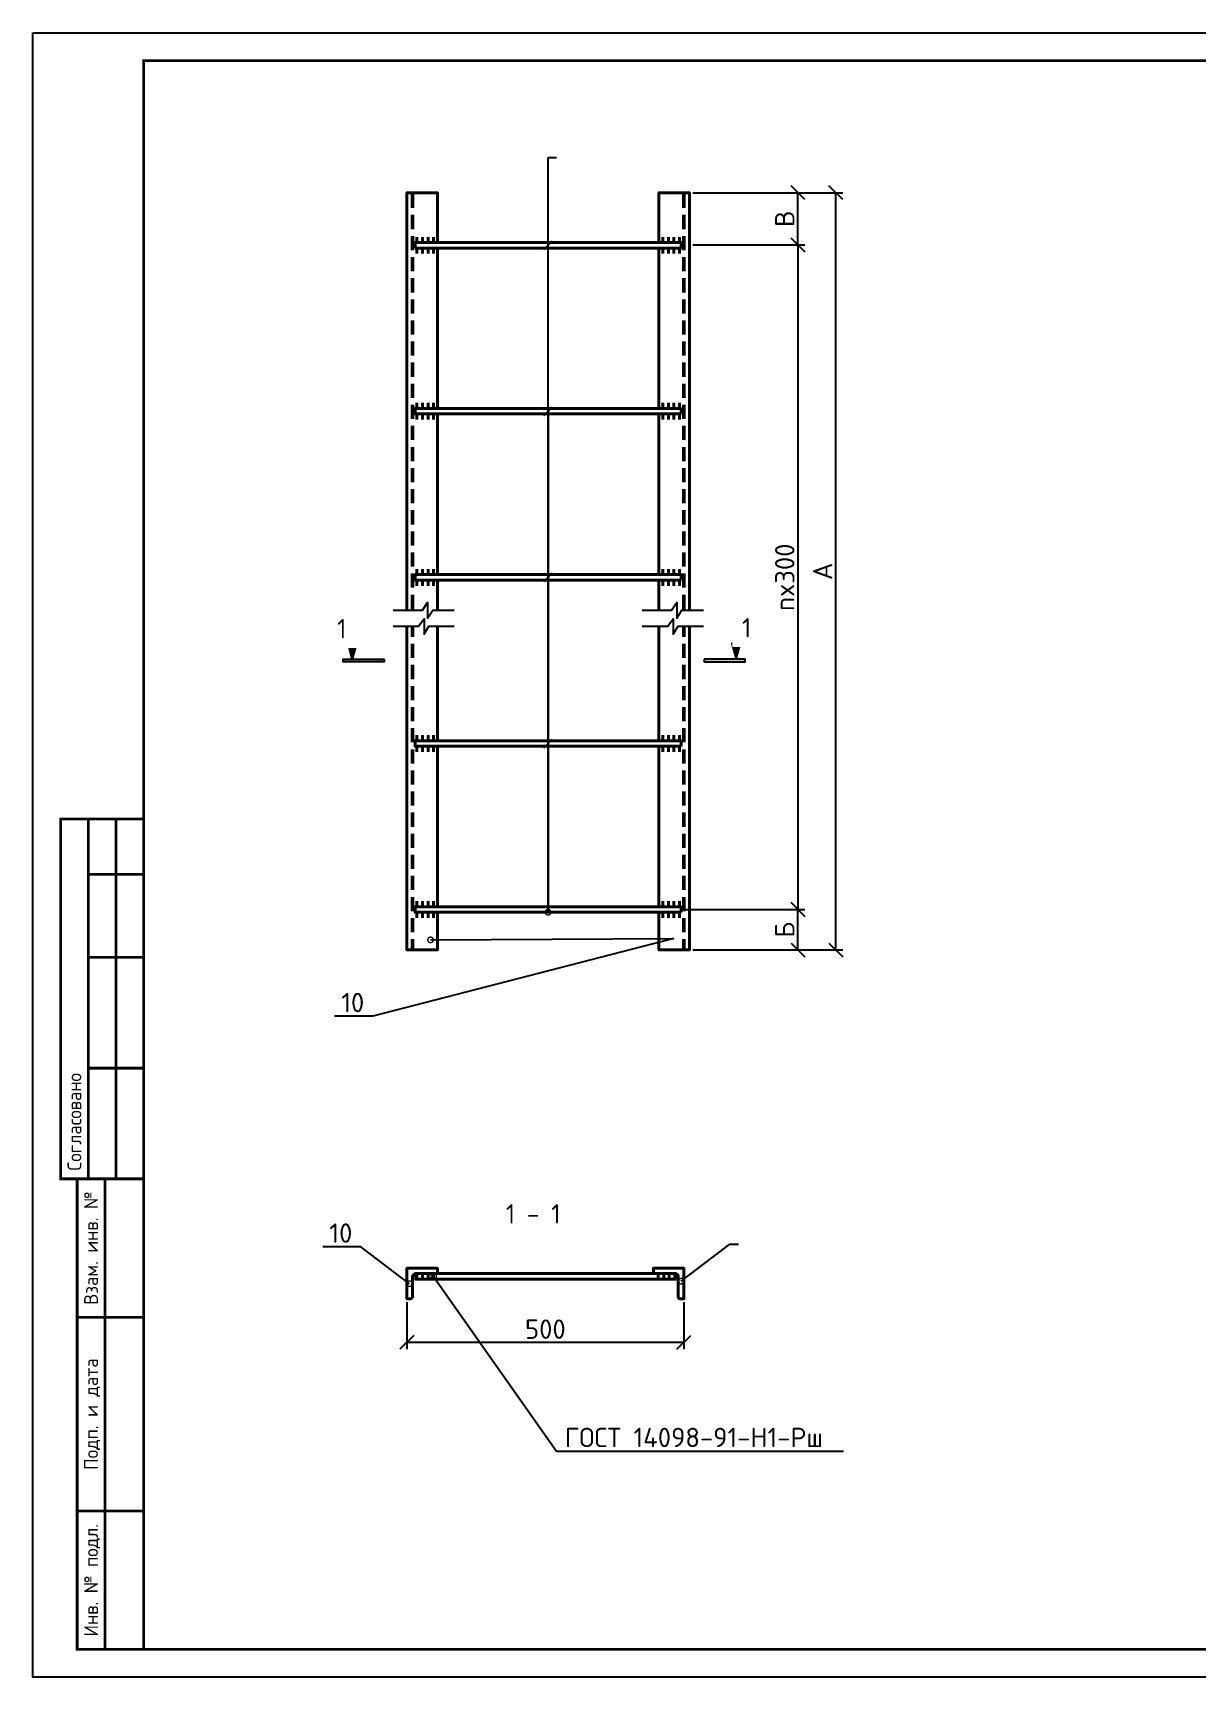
# Model space of a CAD drawing. Header units: millimetres. Extents: x 1601 to 14530, y 1157 to 12625.
# Drawn here: x 7853.9 to 8063.9, y 3162.4 to 3459.4 of the extents above; entities that cross this region are included whole.
import ezdxf
from ezdxf import colors
from ezdxf.entities.mleader import LeaderData, LeaderLine
from ezdxf.enums import TextEntityAlignment as Align
from ezdxf.math import Vec2, Vec3

# ---------------------------------------------------------------- set-up
doc = ezdxf.new("R2010")
doc.units = ezdxf.units.MM
doc.layers.add('PDF3_Geometry', color=7, linetype='Continuous')
doc.layers.add('Штриховка', color=7, linetype='Continuous')
doc.layers.add('Размер 3.5', color=250, linetype='Continuous', lineweight=35)
doc.layers.add('Размеры на чертеже', color=250, linetype='Continuous', lineweight=25)
doc.styles.add('-ISOCPEUR-', font='isocpeur.TTF')
doc.styles.add('GOST', font='GOST Common.ttf')
doc.dimstyles.new('1 к 10', dxfattribs={"dimtxt": 3.5, "dimasz": 2.5, "dimexe": 1.25, "dimexo": 0.625, "dimtad": 1, "dimdec": 1, "dimlfac": 10, "dimrnd": 0.1, "dimtxsty": 'GOST', "dimblk": 'OBLIQUE', "dimcen": 2.5, "dimclrd": 256, "dimclre": 256, "dimclrt": 256, "dimadec": 0, "dimazin": 0, "dimtfac": 1, "dimtdec": 1, "dimtmove": 0, "dimatfit": 3, "dimfxl": 1, "dimlwe": -1, "dimarcsym": 0})

# ---------------------------------------------------------------- blocks, each defined once
blk = doc.blocks.new('*U372')
blk.add_lwpolyline([(0, 0), (420, 0), (420, -297), (0, -297)], close=True)
at = {"const_width": 0.5}
blk.add_lwpolyline([(20, -5), (415, -5), (415, -292), (20, -292)], close=True, dxfattribs=at)
for points in [[(20, -207), (5, -207), (5, -142), (20, -142)], [(10, -142), (10, -207)], [(15, -142), (15, -207)], [(10, -152), (20, -152)], [(10, -167), (20, -167)], [(10, -187), (20, -187)], [(20, -292), (8, -292), (8, -207), (20, -207)], [(13, -207), (13, -292)], [(8, -232), (20, -232)], [(8, -267), (20, -267)]]:
    blk.add_lwpolyline(points, dxfattribs=at)
at = {"style": 'GOST'}
blk.add_text('Согласовано', height=2.5, rotation=90, dxfattribs=at).set_placement((7.5, -205.5), align=Align.MIDDLE_LEFT)
for s, p in [('Взам. инв. №', (10.5, -219.5)), ('Подп. и дата', (10.5, -249.5)), ('Инв. № подл.', (10.5, -279.5))]:
    blk.add_text(s, height=2.5, rotation=90, dxfattribs=at).set_placement(p, align=Align.MIDDLE_CENTER)
blk.add_attdef('РАЗРАБОТАЛ', text='', height=2.5, dxfattribs=at).set_placement((250.5, -264.22), align=Align.MIDDLE_LEFT)
blk.add_attdef('ПРОВЕРИЛ', (250.75, -270.73), '', height=2.5, dxfattribs=at)
at = {"style": 'GOST', "flags": 8}
for tag, p in [('ЛИСТ', (387.6, -271.87)), ('ЛИСТОВ', (405.3, -271.86)), ('ФОРМАТ', (380.97, -294.75))]:
    blk.add_attdef(tag, text='', height=3, dxfattribs=at).set_placement(p, align=Align.MIDDLE_CENTER)
blk.add_attdef('ИМЯ_ЧЕРТЕЖА_001', (321.53, -284.99), '', height=3, dxfattribs=at)
blk = doc.blocks.new('_DotSmall')
at = {"color": 0, "linetype": 'ByBlock', "const_width": 0.5}
blk.add_lwpolyline([(-0.0625, 0, 1), (0.0625, 0, 1)], format="xyb", close=True, dxfattribs=at)
blk = doc.blocks.new('_Oblique')
at = {"color": 0, "linetype": 'ByBlock', "lineweight": -2}
blk.add_line((-0.5, -0.5), (0.5, 0.5), dxfattribs=at)
blk = doc.blocks.new('*D357')
at = {"layer": 'Defpoints', "color": 0, "transparency": 16777216}
for p in [(7921.45, 3230.74), (7971.45, 3230.74), (7971.45, 3222.87)]:
    blk.add_point(p, dxfattribs=at)
at = {"layer": 'Размеры на чертеже', "transparency": 16777216}
for p, q in [((7921.45, 3230.11), (7921.45, 3221.62)), ((7971.45, 3230.11), (7971.45, 3221.62))]:
    blk.add_line(p, q, dxfattribs=at)
at = {"layer": 'Размеры на чертеже', "lineweight": -2, "transparency": 16777216}
blk.add_line((7921.45, 3222.87), (7971.45, 3222.87), dxfattribs=at)
at = {"layer": 'Размеры на чертеже', "lineweight": -2, "transparency": 16777216, "xscale": 2.5, "yscale": 2.5, "zscale": 2.5, "rotation": 180}
blk.add_blockref('_Oblique', (7921.45, 3222.87), dxfattribs=at)
at = {"layer": 'Размеры на чертеже', "lineweight": -2, "transparency": 16777216, "xscale": 2.5, "yscale": 2.5, "zscale": 2.5}
blk.add_blockref('_Oblique', (7971.45, 3222.87), dxfattribs=at)
at = {"layer": 'Размеры на чертеже', "transparency": 16777216, "insert": (7946.45, 3225.24), "char_height": 3.5, "attachment_point": 5, "style": '-ISOCPEUR-'}
blk.add_mtext('500', dxfattribs=at)
blk = doc.blocks.new('направление')
at = {"layer": 'Размеры на чертеже'}
h = blk.add_hatch(color=256, dxfattribs=at)
h.dxf.hatch_style = 1
h.paths.add_polyline_path([(0, 0), (-3.75, 1.04), (-3.75, -1.03)])
blk.add_line((-10.5, 0), (-2.5, 0), dxfattribs=at)
blk.add_lwpolyline([(0, 0), (-3.75, 1.04), (-3.75, -1.03)], close=True, dxfattribs=at)
blk = doc.blocks.new('*U351')
at = {"layer": 'Штриховка', "true_color": 0x000000}
h = blk.add_hatch(color=18, dxfattribs=at)
h.dxf.hatch_style = 1
h.paths.add_polyline_path([(-1.591, 0.023), (-1.591, 0.002), (-1.26, 0.002), (-1.26, 0.023)])
h = blk.add_hatch(color=18, dxfattribs=at)
h.dxf.hatch_style = 1
h.paths.add_polyline_path([(1.321, 0.023), (1.321, 0.001), (1.653, 0.001), (1.653, 0.023)])
at = {"layer": 'Штриховка', "color": 18, "true_color": 0x000000}
for points in [[(-1.26, 0.002), (-1.26, 0.023), (-1.591, 0.023), (-1.591, 0.002)], [(1.321, 0.001), (1.321, 0.023), (1.653, 0.023), (1.653, 0.001)]]:
    blk.add_lwpolyline(points, close=True, dxfattribs=at)
at = {"layer": 'Размеры на чертеже', "yscale": 0.03333333333333333, "zscale": 0.03333333333333333}
for p, xscale, rotation in [((-1.517, 0), 0.03333333333333333, 89.99999999993935), ((1.579, 0), -0.03333333333333333, 270.0000000000607)]:
    blk.add_blockref('направление', p, dxfattribs=dict(at, xscale=xscale, rotation=rotation))
blk = doc.blocks.new('*D358')
at = {"layer": 'Defpoints', "color": 0, "transparency": 16777216}
for p in [(7970.94, 3301.03), (7992.05, 3301.03), (7972.47, 3293.73)]:
    blk.add_point(p, dxfattribs=at)
at = {"layer": 'Размеры на чертеже', "transparency": 16777216}
for p, q in [((7971.57, 3301.03), (7993.3, 3301.03)), ((7973.09, 3293.73), (7993.3, 3293.73))]:
    blk.add_line(p, q, dxfattribs=at)
at = {"layer": 'Размеры на чертеже', "lineweight": -2, "transparency": 16777216}
blk.add_line((7992.05, 3293.73), (7992.05, 3301.03), dxfattribs=at)
at = {"layer": 'Размеры на чертеже', "lineweight": -2, "transparency": 16777216, "xscale": 2.5, "yscale": 2.5, "zscale": 2.5}
for p, rotation in [((7992.05, 3301.03), 90), ((7992.05, 3293.73), 270)]:
    blk.add_blockref('_Oblique', p, dxfattribs=dict(at, rotation=rotation))
at = {"layer": 'Размеры на чертеже', "transparency": 16777216, "insert": (7989.67, 3297.38), "char_height": 3.5, "attachment_point": 5, "rotation": 90, "style": '-ISOCPEUR-'}
blk.add_mtext('Б', dxfattribs=at)
blk = doc.blocks.new('*D354')
at = {"layer": 'Defpoints', "color": 0, "transparency": 16777216}
for p in [(7972.47, 3430.52), (7992.05, 3430.52), (7972.47, 3421.08)]:
    blk.add_point(p, dxfattribs=at)
at = {"layer": 'Размеры на чертеже', "transparency": 16777216}
for p, q in [((7973.09, 3430.52), (7993.3, 3430.52)), ((7973.09, 3421.08), (7993.3, 3421.08))]:
    blk.add_line(p, q, dxfattribs=at)
at = {"layer": 'Размеры на чертеже', "lineweight": -2, "transparency": 16777216}
blk.add_line((7992.05, 3421.08), (7992.05, 3430.52), dxfattribs=at)
at = {"layer": 'Размеры на чертеже', "lineweight": -2, "transparency": 16777216, "xscale": 2.5, "yscale": 2.5, "zscale": 2.5}
for p, rotation in [((7992.05, 3430.52), 90), ((7992.05, 3421.08), 270)]:
    blk.add_blockref('_Oblique', p, dxfattribs=dict(at, rotation=rotation))
at = {"layer": 'Размеры на чертеже', "transparency": 16777216, "insert": (7989.67, 3425.8), "char_height": 3.5, "width": 2.7259, "attachment_point": 5, "rotation": 90, "style": '-ISOCPEUR-'}
blk.add_mtext('В', dxfattribs=at)
blk = doc.blocks.new('*D355')
at = {"layer": 'Defpoints', "color": 0, "transparency": 16777216}
for p in [(7973.59, 3421.08), (7973.59, 3301.03), (7992.05, 3301.03)]:
    blk.add_point(p, dxfattribs=at)
at = {"layer": 'Размеры на чертеже', "transparency": 16777216}
for p, q in [((7974.21, 3421.08), (7993.3, 3421.08)), ((7974.21, 3301.03), (7993.3, 3301.03))]:
    blk.add_line(p, q, dxfattribs=at)
at = {"layer": 'Размеры на чертеже', "lineweight": -2, "transparency": 16777216}
blk.add_line((7992.05, 3421.08), (7992.05, 3301.03), dxfattribs=at)
at = {"layer": 'Размеры на чертеже', "lineweight": -2, "transparency": 16777216, "xscale": 2.5, "yscale": 2.5, "zscale": 2.5}
for p, rotation in [((7992.05, 3421.08), 90), ((7992.05, 3301.03), 270)]:
    blk.add_blockref('_Oblique', p, dxfattribs=dict(at, rotation=rotation))
at = {"layer": 'Размеры на чертеже', "transparency": 16777216, "insert": (7989.67, 3361.06), "char_height": 3.5, "attachment_point": 5, "rotation": 90, "style": '-ISOCPEUR-'}
blk.add_mtext('nx300', dxfattribs=at)
blk = doc.blocks.new('*D356')
at = {"layer": 'Defpoints', "color": 0, "transparency": 16777216}
for p in [(7977.44, 3430.52), (7998.9, 3430.52), (7977.44, 3293.73)]:
    blk.add_point(p, dxfattribs=at)
at = {"layer": 'Размеры на чертеже', "transparency": 16777216}
for p, q in [((7978.07, 3430.52), (8000.15, 3430.52)), ((7978.07, 3293.73), (8000.15, 3293.73))]:
    blk.add_line(p, q, dxfattribs=at)
at = {"layer": 'Размеры на чертеже', "lineweight": -2, "transparency": 16777216}
blk.add_line((7998.9, 3293.73), (7998.9, 3430.52), dxfattribs=at)
at = {"layer": 'Размеры на чертеже', "lineweight": -2, "transparency": 16777216, "xscale": 2.5, "yscale": 2.5, "zscale": 2.5}
for p, rotation in [((7998.9, 3430.52), 90), ((7998.9, 3293.73), 270)]:
    blk.add_blockref('_Oblique', p, dxfattribs=dict(at, rotation=rotation))
at = {"layer": 'Размеры на чертеже', "transparency": 16777216, "insert": (7996.52, 3362.12), "char_height": 3.5, "attachment_point": 5, "rotation": 90, "style": '-ISOCPEUR-'}
blk.add_mtext('A', dxfattribs=at)

msp = doc.modelspace()

# ---------------------------------------------------------------- linework, layer by layer
at = {"layer": 'PDF3_Geometry', "lineweight": 40}
for points in [[(7926.9558, 3421.541), (7926.9558, 3430.5159), (7921.4523, 3430.5159), (7921.4523, 3355.1177)], [(7966.9622, 3421.541), (7966.9622, 3430.5159), (7972.4658, 3430.5159), (7972.4658, 3355.1177)], [(7923.2727, 3422.5147), (7923.2727, 3421.541)], [(7924.2464, 3422.5147), (7924.2464, 3421.541)], [(7925.2625, 3422.5147), (7925.2625, 3421.541)], [(7926.2785, 3422.5147), (7926.2785, 3421.541)], [(7967.6396, 3422.5147), (7967.6396, 3421.541)], [(7968.6556, 3422.5147), (7968.6556, 3421.541)], [(7969.6293, 3422.5147), (7969.6293, 3421.541)], [(7970.6454, 3422.5147), (7970.6454, 3421.541)], [(7923.2727, 3420.5249), (7923.2727, 3419.5512)], [(7924.2464, 3420.5249), (7924.2464, 3419.5512)], [(7925.2625, 3420.5249), (7925.2625, 3419.5512)], [(7926.2785, 3420.5249), (7926.2785, 3419.5512)], [(7926.9558, 3420.5249), (7926.9558, 3391.5256)], [(7966.9622, 3420.5249), (7966.9622, 3391.5256)], [(7967.6396, 3420.5249), (7967.6396, 3419.5512)], [(7968.6556, 3420.5249), (7968.6556, 3419.5512)], [(7969.6293, 3420.5249), (7969.6293, 3419.5512)], [(7970.6454, 3420.5249), (7970.6454, 3419.5512)], [(7923.2727, 3392.5416), (7923.2727, 3391.5256)], [(7924.2464, 3392.5416), (7924.2464, 3391.5256)], [(7925.2625, 3392.5416), (7925.2625, 3391.5256)], [(7926.2785, 3392.5416), (7926.2785, 3391.5256)], [(7967.6396, 3392.5416), (7967.6396, 3391.5256)], [(7968.6556, 3392.5416), (7968.6556, 3391.5256)], [(7969.6293, 3392.5416), (7969.6293, 3391.5256)], [(7970.6454, 3392.5416), (7970.6454, 3391.5256)], [(7923.2727, 3390.5519), (7923.2727, 3389.5358)], [(7924.2464, 3390.5519), (7924.2464, 3389.5358)], [(7925.2625, 3390.5519), (7925.2625, 3389.5358)], [(7926.2785, 3390.5519), (7926.2785, 3389.5358)], [(7926.9558, 3390.5519), (7926.9558, 3361.5525)], [(7966.9622, 3390.5519), (7966.9622, 3361.5525)], [(7967.6396, 3390.5519), (7967.6396, 3389.5358)], [(7968.6556, 3390.5519), (7968.6556, 3389.5358)], [(7969.6293, 3390.5519), (7969.6293, 3389.5358)], [(7970.6454, 3390.5519), (7970.6454, 3389.5358)], [(7923.2727, 3362.5262), (7923.2727, 3361.5525)], [(7924.2464, 3362.5262), (7924.2464, 3361.5525)], [(7925.2625, 3362.5262), (7925.2625, 3361.5525)], [(7926.2785, 3362.5262), (7926.2785, 3361.5525)], [(7967.6396, 3362.5262), (7967.6396, 3361.5525)], [(7968.6556, 3362.5262), (7968.6556, 3361.5525)], [(7969.6293, 3362.5262), (7969.6293, 3361.5525)], [(7970.6454, 3362.5262), (7970.6454, 3361.5525)], [(7923.2727, 3360.5365), (7923.2727, 3359.5205)], [(7924.2464, 3360.5365), (7924.2464, 3359.5205)], [(7925.2625, 3360.5365), (7925.2625, 3359.5205)], [(7926.2785, 3360.5365), (7926.2785, 3359.5205)], [(7926.9558, 3360.5365), (7926.9558, 3355.1177)], [(7966.9622, 3360.5365), (7966.9622, 3355.1177)], [(7967.6396, 3360.5365), (7967.6396, 3359.5205)], [(7968.6556, 3360.5365), (7968.6556, 3359.5205)], [(7969.6293, 3360.5365), (7969.6293, 3359.5205)], [(7970.6454, 3360.5365), (7970.6454, 3359.5205)], [(7921.4523, 3352.1966), (7921.4523, 3293.7322), (7926.9558, 3293.7322), (7926.9558, 3300.5481)], [(7926.9558, 3331.5372), (7926.9558, 3352.1966)], [(7972.4658, 3352.1966), (7972.4658, 3293.7322), (7966.9622, 3293.7322), (7966.9622, 3300.5481)], [(7966.9622, 3331.5372), (7966.9622, 3352.1966)], [(7923.2727, 3332.5532), (7923.2727, 3331.5372)], [(7924.2464, 3332.5532), (7924.2464, 3331.5372)], [(7925.2625, 3332.5532), (7925.2625, 3331.5372)], [(7926.2785, 3332.5532), (7926.2785, 3331.5372)], [(7967.6396, 3332.5532), (7967.6396, 3331.5372)], [(7968.6556, 3332.5532), (7968.6556, 3331.5372)], [(7969.6293, 3332.5532), (7969.6293, 3331.5372)], [(7970.6454, 3332.5532), (7970.6454, 3331.5372)], [(7923.2727, 3330.5211), (7923.2727, 3329.5474)], [(7924.2464, 3330.5211), (7924.2464, 3329.5474)], [(7925.2625, 3330.5211), (7925.2625, 3329.5474)], [(7926.2785, 3330.5211), (7926.2785, 3329.5474)], [(7926.9558, 3301.5218), (7926.9558, 3330.5211)], [(7966.9622, 3301.5218), (7966.9622, 3330.5211)], [(7967.6396, 3330.5211), (7967.6396, 3329.5474)], [(7968.6556, 3330.5211), (7968.6556, 3329.5474)], [(7969.6293, 3330.5211), (7969.6293, 3329.5474)], [(7970.6454, 3330.5211), (7970.6454, 3329.5474)], [(7923.2727, 3302.5378), (7923.2727, 3301.5218)], [(7923.2727, 3300.5481), (7923.2727, 3299.5321)], [(7924.2464, 3302.5378), (7924.2464, 3301.5218)], [(7924.2464, 3300.5481), (7924.2464, 3299.5321)], [(7925.2625, 3302.5378), (7925.2625, 3301.5218)], [(7925.2625, 3300.5481), (7925.2625, 3299.5321)], [(7926.2785, 3302.5378), (7926.2785, 3301.5218)], [(7926.2785, 3300.5481), (7926.2785, 3299.5321)], [(7967.6396, 3302.5378), (7967.6396, 3301.5218)], [(7967.6396, 3300.5481), (7967.6396, 3299.5321)], [(7968.6556, 3302.5378), (7968.6556, 3301.5218)], [(7968.6556, 3300.5481), (7968.6556, 3299.5321)], [(7969.6293, 3302.5378), (7969.6293, 3301.5218)], [(7969.6293, 3300.5481), (7969.6293, 3299.5321)], [(7970.6454, 3302.5378), (7970.6454, 3301.5218)], [(7970.6454, 3300.5481), (7970.6454, 3299.5321)], [(7923.061, 3235.2678), (7926.6595, 3235.2678)], [(7923.2727, 3235.2678), (7923.2727, 3234.2518)], [(7924.2464, 3235.2678), (7924.2464, 3234.2518)], [(7925.2625, 3235.2678), (7925.2625, 3234.2518)], [(7926.2785, 3235.2678), (7926.2785, 3234.2518)], [(7965.9488, 3235.5642), (7965.9488, 3236.2415), (7971.4523, 3236.2415), (7971.4523, 3230.738), (7970.7326, 3230.738)], [(7969.8436, 3234.2518), (7969.8436, 3235.2678), (7966.2451, 3235.2678)], [(7966.8378, 3235.2678), (7966.8378, 3234.2518)], [(7967.8115, 3235.2678), (7967.8115, 3234.2518)], [(7968.8276, 3235.2678), (7968.8276, 3234.2518)], [(7970.0553, 3235.2678), (7970.0553, 3234.2518)]]:
    msp.add_lwpolyline(points, dxfattribs=at)
at = {"layer": 'PDF3_Geometry', "lineweight": 50}
for points in [[(7922.4684, 3430.5159), (7922.4684, 3427.7642)], [(7971.4497, 3430.5159), (7971.4497, 3427.7642)], [(7922.4684, 3426.4941), (7922.4684, 3423.954)], [(7971.4497, 3426.4941), (7971.4497, 3423.954)], [(7922.4684, 3422.684), (7922.4684, 3420.1439)], [(7971.4497, 3422.684), (7971.4497, 3420.1439)], [(7922.4684, 3418.8739), (7922.4684, 3416.3338)], [(7971.4497, 3418.8739), (7971.4497, 3416.3338)], [(7922.4684, 3415.0637), (7922.4684, 3412.5236)], [(7971.4497, 3415.0637), (7971.4497, 3412.5236)], [(7922.4684, 3411.2536), (7922.4684, 3408.7135)], [(7971.4497, 3411.2536), (7971.4497, 3408.7135)], [(7922.4684, 3407.4435), (7922.4684, 3404.9034)], [(7971.4497, 3407.4435), (7971.4497, 3404.9034)], [(7922.4684, 3403.6333), (7922.4684, 3401.0932)], [(7971.4497, 3403.6333), (7971.4497, 3401.0932)], [(7922.4684, 3399.8232), (7922.4684, 3397.2831)], [(7971.4497, 3399.8232), (7971.4497, 3397.2831)], [(7922.4684, 3396.0131), (7922.4684, 3393.473)], [(7971.4497, 3396.0131), (7971.4497, 3393.473)], [(7922.4684, 3392.2029), (7922.4684, 3389.6629)], [(7971.4497, 3392.2029), (7971.4497, 3389.6629)], [(7922.4684, 3388.3928), (7922.4684, 3385.8527)], [(7971.4497, 3388.3928), (7971.4497, 3385.8527)], [(7922.4684, 3384.5827), (7922.4684, 3382.0426)], [(7971.4497, 3384.5827), (7971.4497, 3382.0426)], [(7922.4684, 3380.7725), (7922.4684, 3378.2325)], [(7971.4497, 3380.7725), (7971.4497, 3378.2325)], [(7922.4684, 3376.9624), (7922.4684, 3374.4223)], [(7971.4497, 3376.9624), (7971.4497, 3374.4223)], [(7922.4684, 3373.1523), (7922.4684, 3370.6122)], [(7971.4497, 3373.1523), (7971.4497, 3370.6122)], [(7922.4684, 3369.3421), (7922.4684, 3366.8021)], [(7971.4497, 3369.3421), (7971.4497, 3366.8021)], [(7922.4684, 3365.532), (7922.4684, 3362.9919)], [(7971.4497, 3365.532), (7971.4497, 3362.9919)], [(7922.4684, 3361.7219), (7922.4684, 3359.1818)], [(7971.4497, 3361.7219), (7971.4497, 3359.1818)], [(7922.4684, 3357.9118), (7922.4684, 3355.1177)], [(7971.4497, 3357.9118), (7971.4497, 3355.1177)], [(7922.4684, 3352.1966), (7922.4684, 3350.2915)], [(7971.4497, 3352.1966), (7971.4497, 3350.2915)], [(7922.4684, 3349.0214), (7922.4684, 3346.4814)], [(7971.4497, 3349.0214), (7971.4497, 3346.4814)], [(7922.4684, 3345.2113), (7922.4684, 3342.6712)], [(7971.4497, 3345.2113), (7971.4497, 3342.6712)], [(7922.4684, 3341.4012), (7922.4684, 3338.8611)], [(7971.4497, 3341.4012), (7971.4497, 3338.8611)], [(7922.4684, 3337.591), (7922.4684, 3335.051)], [(7971.4497, 3337.591), (7971.4497, 3335.051)], [(7922.4684, 3333.7809), (7922.4684, 3331.2408)], [(7971.4497, 3333.7809), (7971.4497, 3331.2408)], [(7922.4684, 3329.9708), (7922.4684, 3327.4307)], [(7971.4497, 3329.9708), (7971.4497, 3327.4307)], [(7922.4684, 3326.1607), (7922.4684, 3323.6206)], [(7971.4497, 3326.1607), (7971.4497, 3323.6206)], [(7922.4684, 3322.3505), (7922.4684, 3319.8104)], [(7971.4497, 3322.3505), (7971.4497, 3319.8104)], [(7922.4684, 3318.5404), (7922.4684, 3316.0003)], [(7971.4497, 3318.5404), (7971.4497, 3316.0003)], [(7922.4684, 3314.7303), (7922.4684, 3312.1902)], [(7971.4497, 3314.7303), (7971.4497, 3312.1902)], [(7922.4684, 3310.9201), (7922.4684, 3308.38)], [(7971.4497, 3310.9201), (7971.4497, 3308.38)], [(7922.4684, 3307.11), (7922.4684, 3304.5699)], [(7971.4497, 3307.11), (7971.4497, 3304.5699)], [(7922.4684, 3303.2999), (7922.4684, 3300.7598)], [(7971.4497, 3303.2999), (7971.4497, 3300.7598)], [(7922.4684, 3299.4897), (7922.4684, 3296.9496)], [(7971.4497, 3299.4897), (7971.4497, 3296.9496)], [(7922.4684, 3295.6796), (7922.4684, 3293.7322)], [(7971.4497, 3295.6796), (7971.4497, 3293.7322)]]:
    msp.add_lwpolyline(points, dxfattribs=at)
at = {"layer": 'PDF3_Geometry', "lineweight": 40}
for points in [[(7922.934, 3420.5249), (7970.9417, 3420.5249), (7970.9417, 3421.541), (7922.934, 3421.541)], [(7970.9417, 3390.5519), (7970.9417, 3391.5256), (7922.934, 3391.5256), (7922.934, 3390.5519)], [(7970.9417, 3360.5365), (7970.9417, 3361.5525), (7922.934, 3361.5525), (7922.934, 3360.5365)], [(7970.9417, 3330.5211), (7970.9417, 3331.5372), (7922.934, 3331.5372), (7922.934, 3330.5211)], [(7970.9417, 3300.5481), (7970.9417, 3301.5218), (7922.934, 3301.5218), (7922.934, 3300.5481)], [(7970.0553, 3234.2518), (7970.0553, 3235.2678), (7923.061, 3235.2678), (7923.061, 3234.2518)]]:
    msp.add_lwpolyline(points, close=True, dxfattribs=at)
at = {"layer": 'PDF3_Geometry', "lineweight": 25}
for points in [[(7946.1758, 3420.2709), (7947.7422, 3421.8373)], [(7946.9379, 3301.0561), (7946.9379, 3421.541)], [(7946.1758, 3390.2555), (7947.7422, 3391.8219)], [(7946.9379, 3391.5256), (7946.9379, 3301.0561), (7946.9379, 3361.5525)], [(7946.1758, 3360.2825), (7947.7422, 3361.8489)], [(7918.9546, 3355.1177), (7924.2464, 3355.1177), (7925.1778, 3356.4724), (7925.1778, 3353.6783), (7926.1091, 3355.1177), (7930.0039, 3355.1177)], [(7963.9565, 3355.1177), (7969.2483, 3355.1177), (7970.1797, 3356.4724), (7970.1797, 3353.6783), (7971.111, 3355.1177), (7975.0058, 3355.1177)], [(7918.9546, 3352.1966), (7923.5691, 3352.1966), (7924.5428, 3353.5513), (7924.5428, 3350.7572), (7925.4318, 3352.1966), (7930.0039, 3352.1966)], [(7963.9565, 3352.1966), (7968.571, 3352.1966), (7969.5447, 3353.5513), (7969.5447, 3350.7572), (7970.4337, 3352.1966), (7975.0058, 3352.1966)], [(7946.1758, 3330.2671), (7947.7422, 3331.8335)]]:
    msp.add_lwpolyline(points, dxfattribs=at)
at = {"layer": 'PDF3_Geometry', "lineweight": 40}
for points in [[(7922.4684, 3234.6328), (7922.4684, 3231.0344, -0.33192713), (7922.172, 3230.738), (7921.4523, 3230.738), (7921.4523, 3236.2415), (7926.9558, 3236.2415), (7926.9558, 3235.5642, -0.38740688), (7926.6807, 3235.2678)], [(7969.8648, 3235.2678, -0.4737412), (7970.4363, 3234.6328), (7970.4363, 3231.0344)]]:
    msp.add_lwpolyline(points, format="xyb", dxfattribs=at)
for centre, radius, start, end in [((7923.0822, 3234.654), 0.6139, 89.999994, 180.000006), ((7966.2663, 3235.5853), 0.3175, 179.999957, 270.000043), ((7970.7538, 3231.0555), 0.3175, 179.999957, 270.000043)]:
    msp.add_arc(centre, radius, start, end, dxfattribs=at)

# ---------------------------------------------------------------- block references
msp.add_blockref('*U372', (7853.9325, 3459.3883))
at = {"layer": 'Размеры на чертеже', "xscale": 22.37934226584122, "yscale": 22.37934226584122, "zscale": 22.37934226584122, "rotation": 179.9999984492156}
msp.add_blockref('*U351', (7946.9379, 3346.2908), dxfattribs=at)

# ---------------------------------------------------------------- texts
at = {"layer": 'Размер 3.5', "insert": (7939.3176, 3244.3275), "char_height": 3.5, "attachment_point": 7, "style": 'GOST'}
msp.add_mtext('1 - 1', dxfattribs=at)

# ---------------------------------------------------------------- dimensions: what is measured, and where the dimension line sits
at = {"layer": 'Размеры на чертеже'}
for base, p1, p2, text, picture, middle in [((7992.0486, 3430.5159), (7972.4658, 3421.078), (7972.4658, 3430.5159), 'В', '*D354', (7989.6736, 3425.797)), ((7992.0486, 3301.0349), (7972.4658, 3293.7322), (7970.9417, 3301.0349), 'Б', '*D358', (7989.6736, 3297.3836))]:
    dim = msp.add_linear_dim(base=base, p1=p1, p2=p2, angle=90, text=text, dimstyle='1 к 10', override={"dimtxsty": '-ISOCPEUR-'}, dxfattribs=at)
    dim.commit()
    dim.dimension.update_dxf_attribs({"geometry": picture, "text_midpoint": middle})
dim = msp.add_linear_dim(base=(7971.4523, 3222.8697), p1=(7921.4523, 3230.738), p2=(7971.4523, 3230.738), dimstyle='1 к 10', override={"dimtxsty": '-ISOCPEUR-'}, dxfattribs=at)
dim.commit()
dim.dimension.update_dxf_attribs({"geometry": '*D357', "text_midpoint": (7946.4523, 3225.2447)})

# ---------------------------------------------------------------- leaders
at = {"layer": 'Размер 3.5'}
ml = msp.add_multileader_mtext('Standard', dxfattribs=at)
ml.set_content('', color=256, style='-ISOCPEUR-')
ml.set_leader_properties()
ml.set_arrow_properties(name='DOTSMALL')
ml.build(insert=Vec2(0, 0))
ml.multileader.update_dxf_attribs({"text_left_attachment_type": 6, "text_right_attachment_type": 6, "dogleg_length": 2, "arrow_head_size": 2})
ctx = ml.context
ctx.base_point, ctx.char_height, ctx.arrow_head_size, ctx.landing_gap_size, ctx.plane_origin = Vec3(7947.4658, 3436.8662), 3.5, 2, 1, Vec3(7946.9379, 3300.5481)
ctx.left_attachment, ctx.right_attachment, ctx.text_align_type = 6, 6, 2
notes = []
notes.append((ctx, [(0, (1, 1, 0), (7946.9379, 3436.8662), (1, 0), 0.5279, [(0, [(7946.9379, 3300.5481)], 0, [])])]))
ctx.mtext.insert, ctx.mtext.width, ctx.mtext.alignment, ctx.mtext.flow_direction = Vec3(7951.2658, 3441.0662), 5.198311, 3, 5
ml = msp.add_multileader_mtext('Standard', dxfattribs=at)
ml.set_content('10', color=256, style='-ISOCPEUR-')
ml.set_leader_properties()
ml.set_arrow_properties(name='DOTSMALL')
ml.build(insert=Vec2(0, 0))
ml.multileader.update_dxf_attribs({"text_left_attachment_type": 6, "text_right_attachment_type": 6, "dogleg_length": 2, "arrow_head_size": 2})
ctx = ml.context
ctx.base_point, ctx.char_height, ctx.arrow_head_size, ctx.landing_gap_size, ctx.plane_origin = Vec3(7909.2543, 3281.7845), 3.5, 2, 1, Vec3(7922.8686, 3268.4186)
ctx.left_attachment, ctx.right_attachment, ctx.text_align_type = 6, 6, 2
notes.append((ctx, [(0, (1, 1, 0), (7915.2823, 3281.7845), (-1, 0), 0.5279, [(1, [(7925.7281, 3295.5526), (7969.6717, 3295.8066)], 0, [])])]))
ctx.mtext.insert, ctx.mtext.width, ctx.mtext.alignment, ctx.mtext.flow_direction = Vec3(7913.7543, 3285.9845), 6.601715, 3, 5
ml = msp.add_multileader_mtext('Standard', dxfattribs=at)
ml.set_content('10', color=256, style='-ISOCPEUR-')
ml.set_leader_properties()
ml.set_arrow_properties(name='DOTSMALL')
ml.build(insert=Vec2(0, 0))
ml.multileader.update_dxf_attribs({"text_left_attachment_type": 6, "text_right_attachment_type": 6, "dogleg_length": 2, "arrow_head_size": 2})
ctx = ml.context
ctx.base_point, ctx.char_height, ctx.arrow_head_size, ctx.landing_gap_size, ctx.plane_origin = Vec3(7907.108, 3240.1391), 3.5, 2, 1, Vec3(7921.9184, 3233.4487)
ctx.left_attachment, ctx.right_attachment, ctx.text_align_type = 6, 6, 2
notes.append((ctx, [(0, (1, 1, 0), (7913.1359, 3240.1391), (-1, 0), 0.5279, [(0, [(7921.9184, 3233.4487)], 0, [])])]))
ctx.mtext.insert, ctx.mtext.width, ctx.mtext.alignment, ctx.mtext.flow_direction = Vec3(7911.608, 3244.3391), 6.083624, 3, 5
ml = msp.add_multileader_mtext('Standard', dxfattribs=at)
ml.set_content('', color=256, style='-ISOCPEUR-')
ml.set_leader_properties()
ml.set_arrow_properties(name='DOTSMALL')
ml.build(insert=Vec2(0, 0))
ml.multileader.update_dxf_attribs({"text_left_attachment_type": 6, "text_right_attachment_type": 6, "dogleg_length": 2, "arrow_head_size": 2})
ctx = ml.context
ctx.base_point, ctx.char_height, ctx.arrow_head_size, ctx.landing_gap_size, ctx.plane_origin = Vec3(7980.2971, 3240.6035), 3.5, 2, 1, Vec3(7970.9866, 3233.9131)
ctx.left_attachment, ctx.right_attachment, ctx.text_align_type = 6, 6, 2
notes.append((ctx, [(0, (1, 1, 0), (7979.7692, 3240.6035), (1, 0), 0.5279, [(0, [(7970.9866, 3233.9131)], 0, [])])]))
ctx.mtext.insert, ctx.mtext.width, ctx.mtext.alignment, ctx.mtext.flow_direction = Vec3(7984.7971, 3244.8035), 4.199357, 3, 5
at = {"layer": 'Размеры на чертеже'}
ml = msp.add_multileader_mtext('Standard', dxfattribs=at)
ml.set_content('ГОСТ 14098-91-Н1-Рш', color=256, style='-ISOCPEUR-')
ml.set_leader_properties()
ml.set_arrow_properties(name='DOTSMALL')
ml.build(insert=Vec2(0, 0))
ml.multileader.update_dxf_attribs({"text_left_attachment_type": 6, "text_right_attachment_type": 6, "dogleg_length": 0.5, "arrow_head_size": 2})
ctx = ml.context
ctx.base_point, ctx.char_height, ctx.arrow_head_size, ctx.landing_gap_size, ctx.plane_origin = Vec3(7948.9578, 3203.2267), 3.5, 2, 1, Vec3(7943.0744, 3317.8168)
ctx.left_attachment, ctx.right_attachment = 6, 6
notes.append((ctx, [(0, (1, 1, 0), (7948.4578, 3203.2267), (1, 0), 0.5, [(0, [(7926.2785, 3234.7598)], 0, [])])]))
ctx.mtext.insert, ctx.mtext.width, ctx.mtext.flow_direction = Vec3(7949.9578, 3207.4267), 79.038142, 5
for ctx, leaders in notes:
    for number, flags, end, landing, length, lines in leaders:
        leader = LeaderData()
        leader.index, (leader.has_last_leader_line, leader.has_dogleg_vector, leader.attachment_direction) = number, flags
        leader.last_leader_point, leader.dogleg_vector, leader.dogleg_length = Vec3(end), Vec3(landing), length
        for number, points, colour, breaks in lines:
            line = LeaderLine()
            line.index, line.vertices, line.color, line.breaks = number, Vec3.list(points), colors.encode_raw_color(colour), breaks
            leader.lines.append(line)
        ctx.leaders.append(leader)

# ---------------------------------------------------------------- next in the draw order: texts
at = {"layer": 'Размеры на чертеже', "char_height": 3.5, "attachment_point": 1, "style": 'GOST', "bg_fill": 2}
for insert in [(7908.8669, 3353.5204), (7981.9487, 3353.6954)]:
    msp.add_mtext_dynamic_manual_height_columns('{\\Q0;\\C256;\\c0;1}', width=2.554097, gutter_width=1, heights=[0], dxfattribs=dict(at, insert=insert))

# ---------------------------------------------------------------- next in the draw order: dimensions: what is measured, and where the dimension line sits
at = {"layer": 'Размеры на чертеже'}
for base, p1, p2, text, picture, middle in [((7998.8992, 3430.5159), (7977.4423, 3293.7322), (7977.4423, 3430.5159), 'A', '*D356', (7996.5242, 3362.1241)), ((7992.0486, 3301.0349), (7973.5865, 3421.078), (7973.5865, 3301.0349), 'nx300', '*D355', (7989.6736, 3361.0565))]:
    dim = msp.add_linear_dim(base=base, p1=p1, p2=p2, angle=90, text=text, dimstyle='1 к 10', override={"dimtxsty": '-ISOCPEUR-'}, dxfattribs=at)
    dim.commit()
    dim.dimension.update_dxf_attribs({"geometry": picture, "text_midpoint": middle})

doc.saveas('drawing.dxf')
